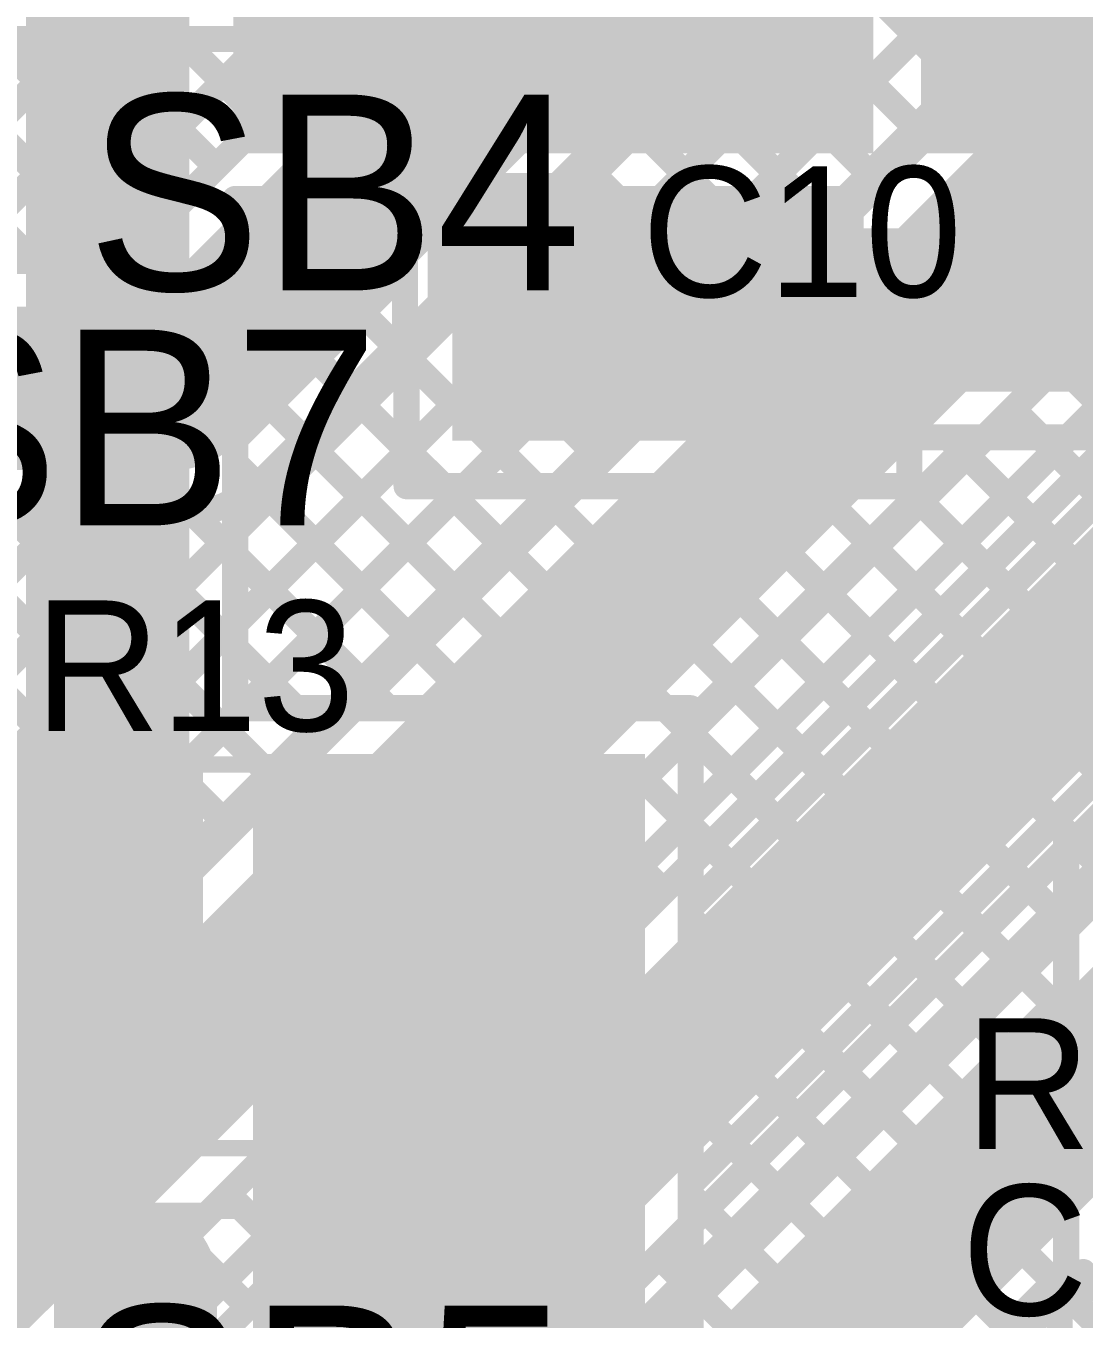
# Model space of a CAD drawing. Header units: millimetres. Extents: x 0.84 to 4.46, y 0.99 to 2.92.
# Drawn here: x 2.3154 to 2.6395, y 1.9968 to 2.393 of the extents above; entities that cross this region are included whole.
import ezdxf

# ---------------------------------------------------------------- set-up
doc = ezdxf.new("R2010")
doc.units = ezdxf.units.MM
doc.header["$MEASUREMENT"] = 0
for name, color, linetype in [('BottomLayer', 5, 'Continuous'), ('TopLayer', 1, 'Continuous'), ('TopOverlay', 2, 'Continuous'), ('TopPaste', 8, 'Continuous'), ('TopSolder', 216, 'Continuous')]:
    doc.layers.add(name, color=color, linetype=linetype)

# ---------------------------------------------------------------- blocks, each defined once
blk = doc.blocks.new('RES_1210_5')
at = {"layer": 'TopLayer'}
for points in [[(-0.08661, -0.05315), (-0.03937, -0.05315), (-0.08661, 0.05315), (-0.03937, 0.05315)], [(0.03937, -0.05315), (0.08661, -0.05315), (0.03937, 0.05315), (0.08661, 0.05315)]]:
    blk.add_solid(points, dxfattribs=at)
at = {"layer": 'TopOverlay', "const_width": 0.005}
for points in [[(-0.09198, -0.05875), (-0.09198, 0.05875)], [(-0.09198, 0.05875), (0.09201, 0.05875)], [(0.09201, -0.05875), (0.09201, 0.05875)], [(-0.09198, -0.05875), (0.09201, -0.05875)]]:
    blk.add_lwpolyline(points, dxfattribs=at)
at = {"layer": 'TopOverlay', "const_width": 0.0025}
for points in [[(-0.09323, 0.05875, 1), (-0.09073, 0.05875, 1)], [(-0.09323, 0.05875, 1), (-0.09073, 0.05875, 1)], [(0.09076, 0.05875, 1), (0.09326, 0.05875, 1)], [(0.09076, 0.05875, 1), (0.09326, 0.05875, 1)], [(-0.09323, -0.05875, 1), (-0.09073, -0.05875, 1)], [(-0.09323, -0.05875, 1), (-0.09073, -0.05875, 1)], [(0.09076, -0.05875, 1), (0.09326, -0.05875, 1)], [(0.09076, -0.05875, 1), (0.09326, -0.05875, 1)]]:
    blk.add_lwpolyline(points, format="xyb", close=True, dxfattribs=at)
at = {"layer": 'TopPaste'}
for points in [[(-0.08661, -0.05315), (-0.03937, -0.05315), (-0.08661, 0.05315), (-0.03937, 0.05315)], [(0.03937, -0.05315), (0.08661, -0.05315), (0.03937, 0.05315), (0.08661, 0.05315)]]:
    blk.add_solid(points, dxfattribs=at)
at = {"layer": 'TopSolder'}
for points in [[(-0.09061, -0.05715), (-0.03537, -0.05715), (-0.09061, 0.05715), (-0.03537, 0.05715)], [(0.03537, -0.05715), (0.09061, -0.05715), (0.03537, 0.05715), (0.09061, 0.05715)]]:
    blk.add_solid(points, dxfattribs=at)
blk = doc.blocks.new('S______B______15')
at = {"layer": 'TopLayer'}
for points in [[(-0.015, -0.0175), (-0.015, 0.0175), (-0.045, -0.0175), (-0.045, 0.0175)], [(0.045, -0.0175), (0.045, 0.0175), (0.015, -0.0175), (0.015, 0.0175)]]:
    blk.add_solid(points, dxfattribs=at)
at = {"layer": 'TopOverlay', "const_width": 0.005}
for points in [[(-0.05, 0.022), (-0.05, -0.022)], [(0.05, 0.022), (-0.05, 0.022)], [(0.05, 0.022), (0.05, -0.022)], [(0.05, -0.022), (-0.05, -0.022)]]:
    blk.add_lwpolyline(points, dxfattribs=at)
at = {"layer": 'TopOverlay', "const_width": 0.0025}
for points in [[(-0.05125, 0.022, 1), (-0.04875, 0.022, 1)], [(-0.05125, 0.022, 1), (-0.04875, 0.022, 1)], [(0.04875, 0.022, 1), (0.05125, 0.022, 1)], [(0.04875, 0.022, 1), (0.05125, 0.022, 1)], [(-0.05125, -0.022, 1), (-0.04875, -0.022, 1)], [(-0.05125, -0.022, 1), (-0.04875, -0.022, 1)], [(0.04875, -0.022, 1), (0.05125, -0.022, 1)], [(0.04875, -0.022, 1), (0.05125, -0.022, 1)]]:
    blk.add_lwpolyline(points, format="xyb", close=True, dxfattribs=at)
at = {"layer": 'TopPaste'}
for points in [[(-0.015, -0.0175), (-0.015, 0.0175), (-0.045, -0.0175), (-0.045, 0.0175)], [(0.045, -0.0175), (0.045, 0.0175), (0.015, -0.0175), (0.015, 0.0175)]]:
    blk.add_solid(points, dxfattribs=at)
at = {"layer": 'TopSolder'}
for points in [[(-0.011, -0.0215), (-0.011, 0.0215), (-0.049, -0.0215), (-0.049, 0.0215)], [(0.049, -0.0215), (0.049, 0.0215), (0.011, -0.0215), (0.011, 0.0215)]]:
    blk.add_solid(points, dxfattribs=at)
blk = doc.blocks.new('S______B______16')
at = {"layer": 'TopLayer'}
for points in [[(-0.015, -0.0175), (-0.015, 0.0175), (-0.045, -0.0175), (-0.045, 0.0175)], [(0.045, -0.0175), (0.045, 0.0175), (0.015, -0.0175), (0.015, 0.0175)]]:
    blk.add_solid(points, dxfattribs=at)
at = {"layer": 'TopOverlay', "const_width": 0.005}
for points in [[(0.05, 0.022), (-0.05, 0.022)], [(-0.05, -0.022), (-0.05, 0.022)], [(0.05, -0.022), (0.05, 0.022)], [(0.05, -0.022), (-0.05, -0.022)]]:
    blk.add_lwpolyline(points, dxfattribs=at)
at = {"layer": 'TopOverlay', "const_width": 0.0025}
for points in [[(-0.05125, 0.022, 1), (-0.04875, 0.022, 1)], [(-0.05125, 0.022, 1), (-0.04875, 0.022, 1)], [(0.04875, 0.022, 1), (0.05125, 0.022, 1)], [(0.04875, 0.022, 1), (0.05125, 0.022, 1)], [(-0.05125, -0.022, 1), (-0.04875, -0.022, 1)], [(-0.05125, -0.022, 1), (-0.04875, -0.022, 1)], [(0.04875, -0.022, 1), (0.05125, -0.022, 1)], [(0.04875, -0.022, 1), (0.05125, -0.022, 1)]]:
    blk.add_lwpolyline(points, format="xyb", close=True, dxfattribs=at)
at = {"layer": 'TopPaste'}
for points in [[(-0.015, -0.0175), (-0.015, 0.0175), (-0.045, -0.0175), (-0.045, 0.0175)], [(0.045, -0.0175), (0.045, 0.0175), (0.015, -0.0175), (0.015, 0.0175)]]:
    blk.add_solid(points, dxfattribs=at)
at = {"layer": 'TopSolder'}
for points in [[(-0.011, -0.0215), (-0.011, 0.0215), (-0.049, -0.0215), (-0.049, 0.0215)], [(0.049, -0.0215), (0.049, 0.0215), (0.011, -0.0215), (0.011, 0.0215)]]:
    blk.add_solid(points, dxfattribs=at)
blk = doc.blocks.new('C__1206_23')
at = {"layer": 'TopLayer'}
for points in [[(-0.08, -0.035), (-0.02, -0.035), (-0.08, 0.035), (-0.02, 0.035)], [(0.02, -0.035), (0.08, -0.035), (0.02, 0.035), (0.08, 0.035)]]:
    blk.add_solid(points, dxfattribs=at)
at = {"layer": 'TopOverlay', "const_width": 0.005}
for points in [[(-0.024, 0.039), (-0.084, 0.039)], [(-0.084, 0.039), (-0.084, -0.039)], [(0.084, 0.039), (0.024, 0.039)], [(0.084, 0.039), (0.084, -0.039)], [(-0.024, -0.039), (-0.084, -0.039)], [(0.084, -0.039), (0.024, -0.039)]]:
    blk.add_lwpolyline(points, dxfattribs=at)
at = {"layer": 'TopOverlay', "const_width": 0.0025}
for points in [[(-0.08525, 0.039, 1), (-0.08275, 0.039, 1)], [(-0.08525, 0.039, 1), (-0.08275, 0.039, 1)], [(-0.02525, 0.039, 1), (-0.02275, 0.039, 1)], [(0.02275, 0.039, 1), (0.02525, 0.039, 1)], [(0.08275, 0.039, 1), (0.08525, 0.039, 1)], [(0.08275, 0.039, 1), (0.08525, 0.039, 1)], [(-0.08525, -0.039, 1), (-0.08275, -0.039, 1)], [(-0.08525, -0.039, 1), (-0.08275, -0.039, 1)], [(-0.02525, -0.039, 1), (-0.02275, -0.039, 1)], [(0.02275, -0.039, 1), (0.02525, -0.039, 1)], [(0.08275, -0.039, 1), (0.08525, -0.039, 1)], [(0.08275, -0.039, 1), (0.08525, -0.039, 1)]]:
    blk.add_lwpolyline(points, format="xyb", close=True, dxfattribs=at)
at = {"layer": 'TopPaste'}
for points in [[(-0.08, -0.035), (-0.02, -0.035), (-0.08, 0.035), (-0.02, 0.035)], [(0.02, -0.035), (0.08, -0.035), (0.02, 0.035), (0.08, 0.035)]]:
    blk.add_solid(points, dxfattribs=at)
at = {"layer": 'TopSolder'}
for points in [[(-0.084, -0.039), (-0.016, -0.039), (-0.084, 0.039), (-0.016, 0.039)], [(0.016, -0.039), (0.084, -0.039), (0.016, 0.039), (0.084, 0.039)]]:
    blk.add_solid(points, dxfattribs=at)

msp = doc.modelspace()

# ---------------------------------------------------------------- linework, layer by layer
at = {"layer": 'BottomLayer'}
for points, const_width in [([(2.15142, 2.01), (2.89542, 2.754)], 0.008), ([(2.17971, 2.01), (2.92371, 2.754)], 0.008), ([(2.20799, 2.01), (2.95199, 2.754)], 0.008), ([(1.7387, 1.371), (3.10506, 2.73736)], 0.008), ([(1.983, 1.47388), (3.23054, 2.72142)], 0.008), ([(2.36104, 2.282), (2.728, 2.64896)], 0.05), ([(2.38862, 2.25442), (2.74499, 2.61079)], 0.008), ([(2.23627, 2.01), (2.807, 2.58073)], 0.008), ([(2.258, 1.971), (2.848, 2.561)], 0.05), ([(1.944, 1.506), (2.996, 2.558)], 0.05), ([(2.22842, 1.71075), (3.08985, 2.57218)], 0.008), ([(2.24185, 2.01), (2.80386, 2.57201)], 0.008), ([(1.91642, 1.53358), (2.95186, 2.56901)], 0.008), ([(2.256, 1.68318), (3.11743, 2.54461)], 0.05), ([(2.28558, 1.94342), (2.85901, 2.51686)], 0.008), ([(1.983, 1.48985), (3.00701, 2.51386)], 0.008), ([(2.57026, 2.43606), (2.61908, 2.38724)], 0.008), ([(2.55611, 2.42192), (2.60494, 2.37309)], 0.008), ([(2.54197, 2.40778), (2.5908, 2.35895)], 0.008), ([(2.52783, 2.39364), (2.57666, 2.34481)], 0.008), ([(1.96515, 2.389), (2.38957, 2.389)], 0.008), ([(2.02335, 2.389), (2.3221, 2.09025)], 0.008), ([(2.24962, 2.389), (2.31762, 2.321)], 0.008), ([(2.26443, 2.321), (2.33243, 2.389)], 0.008), ([(2.27791, 2.389), (2.3454, 2.32151)], 0.008), ([(2.29272, 2.321), (2.36072, 2.389)], 0.008), ([(2.30619, 2.389), (2.35954, 2.33565)], 0.008), ([(2.321, 2.321), (2.389, 2.389)], 0.008), ([(2.321, 2.321), (2.389, 2.389)], 0.008), ([(2.33448, 2.389), (2.37368, 2.3498)], 0.008), ([(2.36276, 2.389), (2.38782, 2.36394)], 0.008), ([(2.39282, 2.38722), (2.40197, 2.37808)], 0.008), ([(2.34489, 2.321), (2.40681, 2.38293)], 0.008), ([(2.51369, 2.37949), (2.56251, 2.33067)], 0.008), ([(2.49955, 2.36535), (2.54837, 2.31653)], 0.008), ([(2.4854, 2.35121), (2.53423, 2.30238)], 0.008), ([(2.47126, 2.33707), (2.52009, 2.28824)], 0.008), ([(2.45712, 2.32293), (2.50595, 2.2741)], 0.008), ([(2.22043, 2.321), (2.34489, 2.321)], 0.008), ([(2.44298, 2.30878), (2.4918, 2.25996)], 0.008), ([(2.197, 2.282), (2.36104, 2.282)], 0.05), ([(2.42884, 2.29464), (2.47766, 2.24582)], 0.008), ([(2.63181, 2.28966), (2.65216, 2.26931)], 0.008), ([(2.41469, 2.2805), (2.46352, 2.23167)], 0.008), ([(2.61767, 2.27551), (2.63801, 2.25517)], 0.008), ([(2.40055, 2.26636), (2.44938, 2.21753)], 0.008), ([(2.60353, 2.26137), (2.62387, 2.24103)], 0.008), ([(2.38632, 2.2523), (2.43523, 2.20339)], 0.008), ([(2.58938, 2.24723), (2.60973, 2.22688)], 0.008), ([(2.09485, 2.01), (2.32785, 2.243)], 0.008), ([(2.12314, 2.01), (2.35614, 2.243)], 0.008), ([(2.22043, 2.243), (2.36104, 2.243)], 0.008), ([(2.22592, 2.243), (2.35038, 2.11854)], 0.008), ([(2.2542, 2.243), (2.36452, 2.13268)], 0.008), ([(2.28249, 2.243), (2.37867, 2.14682)], 0.008), ([(2.31077, 2.243), (2.39281, 2.16096)], 0.008), ([(2.33905, 2.243), (2.40695, 2.1751)], 0.008), ([(2.3669, 2.24344), (2.42109, 2.18925)], 0.008), ([(2.20364, 2.23699), (2.33624, 2.10439)], 0.008), ([(2.57524, 2.23309), (2.59559, 2.21274)], 0.008), ([(2.5611, 2.21895), (2.58145, 2.1986)], 0.008), ([(2.54696, 2.2048), (2.5673, 2.18446)], 0.008), ([(2.53282, 2.19066), (2.55316, 2.17032)], 0.008), ([(2.51867, 2.17652), (2.53902, 2.15617)], 0.008), ([(2.50453, 2.16238), (2.52488, 2.14203)], 0.008), ([(2.49039, 2.14823), (2.51073, 2.12789)], 0.008), ([(2.6366, 2.14345), (2.64886, 2.13119)], 0.008), ([(2.47625, 2.13409), (2.49659, 2.11375)], 0.008), ([(2.62246, 2.1293), (2.63472, 2.11705)], 0.008), ([(2.4621, 2.11995), (2.48245, 2.0996)], 0.008), ([(2.60832, 2.11516), (2.62057, 2.1029)], 0.008), ([(2.44796, 2.10581), (2.46831, 2.08546)], 0.008), ([(2.59417, 2.10102), (2.60643, 2.08876)], 0.008), ([(2.43382, 2.09167), (2.45417, 2.07132)], 0.008), ([(2.58003, 2.08688), (2.59229, 2.07462)], 0.008), ([(2.41968, 2.07752), (2.44002, 2.05718)], 0.008), ([(2.56589, 2.07273), (2.57815, 2.06048)], 0.008), ([(2.40554, 2.06338), (2.42588, 2.04304)], 0.008), ([(2.55175, 2.05859), (2.564, 2.04633)], 0.008), ([(2.39139, 2.04924), (2.41174, 2.02889)], 0.008), ([(2.5376, 2.04445), (2.54986, 2.03219)], 0.008), ([(2.37725, 2.0351), (2.3976, 2.01475)], 0.008), ([(2.52346, 2.03031), (2.53572, 2.01805)], 0.008), ([(2.36311, 2.02096), (2.38346, 2.00061)], 0.008), ([(2.50932, 2.01617), (2.52158, 2.00391)], 0.008), ([(2.295, 1.66702), (2.63924, 2.01126)], 0.008), ([(2.34897, 2.00681), (2.36931, 1.98647)], 0.008), ([(2.6333, 2.00532), (2.71762, 1.921)], 0.008), ([(2.49518, 2.00202), (2.50744, 1.98977)], 0.008), ([(2.57154, 1.921), (2.64953, 1.99899)], 0.008)]:
    msp.add_lwpolyline(points, dxfattribs=dict(at, const_width=const_width))
for points, const_width in [([(2.52583, 2.39364, 1), (2.52983, 2.39364, 1)], 0.004), ([(2.33043, 2.389, 1), (2.33443, 2.389, 1)], 0.004), ([(2.33248, 2.389, 1), (2.33648, 2.389, 1)], 0.004), ([(2.35872, 2.389, 1), (2.36272, 2.389, 1)], 0.004), ([(2.36076, 2.389, 1), (2.36476, 2.389, 1)], 0.004), ([(2.387, 2.389, 1), (2.391, 2.389, 1)], 0.004), ([(2.387, 2.389, 1), (2.391, 2.389, 1)], 0.004), ([(2.38757, 2.389, 1), (2.39157, 2.389, 1)], 0.004), ([(2.38757, 2.389, 1), (2.39157, 2.389, 1)], 0.004), ([(2.39082, 2.38722, 1), (2.39482, 2.38722, 1)], 0.004), ([(2.61708, 2.38724, 1), (2.62108, 2.38724, 1)], 0.004), ([(2.40481, 2.38293, 1), (2.40881, 2.38293, 1)], 0.004), ([(2.40481, 2.38293, 1), (2.40881, 2.38293, 1)], 0.004), ([(2.39996, 2.37808, 1), (2.40396, 2.37808, 1)], 0.004), ([(2.51169, 2.37949, 1), (2.51569, 2.37949, 1)], 0.004), ([(2.60294, 2.37309, 1), (2.60694, 2.37309, 1)], 0.004), ([(2.49755, 2.36535, 1), (2.50155, 2.36535, 1)], 0.004), ([(2.38582, 2.36394, 1), (2.38982, 2.36394, 1)], 0.004), ([(2.5888, 2.35895, 1), (2.5928, 2.35895, 1)], 0.004), ([(2.37168, 2.3498, 1), (2.37568, 2.3498, 1)], 0.004), ([(2.4834, 2.35121, 1), (2.4874, 2.35121, 1)], 0.004), ([(2.57466, 2.34481, 1), (2.57866, 2.34481, 1)], 0.004), ([(2.35754, 2.33565, 1), (2.36154, 2.33565, 1)], 0.004), ([(2.46926, 2.33707, 1), (2.47326, 2.33707, 1)], 0.004), ([(2.56051, 2.33067, 1), (2.56451, 2.33067, 1)], 0.004), ([(2.45512, 2.32293, 1), (2.45912, 2.32293, 1)], 0.004), ([(2.31562, 2.321, 1), (2.31962, 2.321, 1)], 0.004), ([(2.319, 2.321, 1), (2.323, 2.321, 1)], 0.004), ([(2.319, 2.321, 1), (2.323, 2.321, 1)], 0.004), ([(2.34289, 2.321, 1), (2.34689, 2.321, 1)], 0.004), ([(2.34289, 2.321, 1), (2.34689, 2.321, 1)], 0.004), ([(2.3434, 2.32151, 1), (2.3474, 2.32151, 1)], 0.004), ([(2.54637, 2.31653, 1), (2.55037, 2.31653, 1)], 0.004), ([(2.44098, 2.30878, 1), (2.44498, 2.30878, 1)], 0.004), ([(2.34854, 2.282, 1), (2.37354, 2.282, 1)], 0.025), ([(2.34854, 2.282, 1), (2.37354, 2.282, 1)], 0.025), ([(2.53223, 2.30238, 1), (2.53623, 2.30238, 1)], 0.004), ([(2.42684, 2.29464, 1), (2.43084, 2.29464, 1)], 0.004), ([(2.51809, 2.28824, 1), (2.52209, 2.28824, 1)], 0.004), ([(2.62981, 2.28966, 1), (2.63381, 2.28966, 1)], 0.004), ([(2.41269, 2.2805, 1), (2.41669, 2.2805, 1)], 0.004), ([(2.61567, 2.27551, 1), (2.61967, 2.27551, 1)], 0.004), ([(2.50395, 2.2741, 1), (2.50795, 2.2741, 1)], 0.004), ([(2.39855, 2.26636, 1), (2.40255, 2.26636, 1)], 0.004), ([(2.4898, 2.25996, 1), (2.4938, 2.25996, 1)], 0.004), ([(2.60153, 2.26137, 1), (2.60553, 2.26137, 1)], 0.004), ([(2.38662, 2.25442, 1), (2.39062, 2.25442, 1)], 0.004), ([(2.38662, 2.25442, 1), (2.39062, 2.25442, 1)], 0.004), ([(2.38662, 2.25442, 1), (2.39062, 2.25442, 1)], 0.004), ([(2.63601, 2.25517, 1), (2.64001, 2.25517, 1)], 0.004), ([(2.38432, 2.2523, 1), (2.38832, 2.2523, 1)], 0.004), ([(2.58738, 2.24723, 1), (2.59138, 2.24723, 1)], 0.004), ([(2.32585, 2.243, 1), (2.32985, 2.243, 1)], 0.004), ([(2.33705, 2.243, 1), (2.34105, 2.243, 1)], 0.004), ([(2.35414, 2.243, 1), (2.35814, 2.243, 1)], 0.004), ([(2.35904, 2.243, 1), (2.36304, 2.243, 1)], 0.004), ([(2.35904, 2.243, 1), (2.36304, 2.243, 1)], 0.004), ([(2.35904, 2.243, 1), (2.36304, 2.243, 1)], 0.004), ([(2.3649, 2.24344, 1), (2.3689, 2.24344, 1)], 0.004), ([(2.47566, 2.24582, 1), (2.47966, 2.24582, 1)], 0.004), ([(2.62187, 2.24103, 1), (2.62587, 2.24103, 1)], 0.004), ([(2.46152, 2.23167, 1), (2.46552, 2.23167, 1)], 0.004), ([(2.57324, 2.23309, 1), (2.57724, 2.23309, 1)], 0.004), ([(2.60773, 2.22688, 1), (2.61173, 2.22688, 1)], 0.004), ([(2.5591, 2.21895, 1), (2.5631, 2.21895, 1)], 0.004), ([(2.44738, 2.21753, 1), (2.45138, 2.21753, 1)], 0.004), ([(2.59359, 2.21274, 1), (2.59759, 2.21274, 1)], 0.004), ([(2.43323, 2.20339, 1), (2.43723, 2.20339, 1)], 0.004), ([(2.54496, 2.2048, 1), (2.54896, 2.2048, 1)], 0.004), ([(2.57945, 2.1986, 1), (2.58345, 2.1986, 1)], 0.004), ([(2.41909, 2.18925, 1), (2.42309, 2.18925, 1)], 0.004), ([(2.53082, 2.19066, 1), (2.53482, 2.19066, 1)], 0.004), ([(2.5653, 2.18446, 1), (2.5693, 2.18446, 1)], 0.004), ([(2.40495, 2.1751, 1), (2.40895, 2.1751, 1)], 0.004), ([(2.51667, 2.17652, 1), (2.52067, 2.17652, 1)], 0.004), ([(2.55116, 2.17032, 1), (2.55516, 2.17032, 1)], 0.004), ([(2.39081, 2.16096, 1), (2.39481, 2.16096, 1)], 0.004), ([(2.50253, 2.16238, 1), (2.50653, 2.16238, 1)], 0.004), ([(2.53702, 2.15617, 1), (2.54102, 2.15617, 1)], 0.004), ([(2.48839, 2.14823, 1), (2.49239, 2.14823, 1)], 0.004), ([(2.37667, 2.14682, 1), (2.38067, 2.14682, 1)], 0.004), ([(2.6346, 2.14345, 1), (2.6386, 2.14345, 1)], 0.004), ([(2.52288, 2.14203, 1), (2.52688, 2.14203, 1)], 0.004), ([(2.36252, 2.13268, 1), (2.36652, 2.13268, 1)], 0.004), ([(2.47425, 2.13409, 1), (2.47825, 2.13409, 1)], 0.004), ([(2.50873, 2.12789, 1), (2.51273, 2.12789, 1)], 0.004), ([(2.62046, 2.1293, 1), (2.62446, 2.1293, 1)], 0.004), ([(2.4601, 2.11995, 1), (2.4641, 2.11995, 1)], 0.004), ([(2.34838, 2.11854, 1), (2.35238, 2.11854, 1)], 0.004), ([(2.63272, 2.11705, 1), (2.63672, 2.11705, 1)], 0.004), ([(2.49459, 2.11375, 1), (2.49859, 2.11375, 1)], 0.004), ([(2.60632, 2.11516, 1), (2.61032, 2.11516, 1)], 0.004), ([(2.33424, 2.10439, 1), (2.33824, 2.10439, 1)], 0.004), ([(2.44596, 2.10581, 1), (2.44996, 2.10581, 1)], 0.004), ([(2.59217, 2.10102, 1), (2.59617, 2.10102, 1)], 0.004), ([(2.61857, 2.1029, 1), (2.62257, 2.1029, 1)], 0.004), ([(2.48045, 2.0996, 1), (2.48445, 2.0996, 1)], 0.004), ([(2.3201, 2.09025, 1), (2.3241, 2.09025, 1)], 0.004), ([(2.43182, 2.09167, 1), (2.43582, 2.09167, 1)], 0.004), ([(2.60443, 2.08876, 1), (2.60843, 2.08876, 1)], 0.004), ([(2.46631, 2.08546, 1), (2.47031, 2.08546, 1)], 0.004), ([(2.57803, 2.08688, 1), (2.58203, 2.08688, 1)], 0.004), ([(2.41768, 2.07752, 1), (2.42168, 2.07752, 1)], 0.004), ([(2.56389, 2.07273, 1), (2.56789, 2.07273, 1)], 0.004), ([(2.59029, 2.07462, 1), (2.59429, 2.07462, 1)], 0.004), ([(2.45217, 2.07132, 1), (2.45617, 2.07132, 1)], 0.004), ([(2.40354, 2.06338, 1), (2.40754, 2.06338, 1)], 0.004), ([(2.57615, 2.06048, 1), (2.58015, 2.06048, 1)], 0.004), ([(2.43802, 2.05718, 1), (2.44202, 2.05718, 1)], 0.004), ([(2.54975, 2.05859, 1), (2.55375, 2.05859, 1)], 0.004), ([(2.38939, 2.04924, 1), (2.39339, 2.04924, 1)], 0.004), ([(2.5356, 2.04445, 1), (2.5396, 2.04445, 1)], 0.004), ([(2.562, 2.04633, 1), (2.566, 2.04633, 1)], 0.004), ([(2.42388, 2.04304, 1), (2.42788, 2.04304, 1)], 0.004), ([(2.37525, 2.0351, 1), (2.37925, 2.0351, 1)], 0.004), ([(2.40974, 2.02889, 1), (2.41374, 2.02889, 1)], 0.004), ([(2.52146, 2.03031, 1), (2.52546, 2.03031, 1)], 0.004), ([(2.54786, 2.03219, 1), (2.55186, 2.03219, 1)], 0.004), ([(2.36111, 2.02096, 1), (2.36511, 2.02096, 1)], 0.004), ([(2.53372, 2.01805, 1), (2.53772, 2.01805, 1)], 0.004), ([(2.3956, 2.01475, 1), (2.3996, 2.01475, 1)], 0.004), ([(2.50732, 2.01617, 1), (2.51132, 2.01617, 1)], 0.004), ([(2.63724, 2.01126, 1), (2.64124, 2.01126, 1)], 0.004), ([(2.63724, 2.01126, 1), (2.64124, 2.01126, 1)], 0.004), ([(2.34697, 2.00681, 1), (2.35097, 2.00681, 1)], 0.004), ([(2.6313, 2.00532, 1), (2.6353, 2.00532, 1)], 0.004), ([(2.49318, 2.00202, 1), (2.49718, 2.00202, 1)], 0.004), ([(2.51958, 2.00391, 1), (2.52358, 2.00391, 1)], 0.004), ([(2.38146, 2.00061, 1), (2.38546, 2.00061, 1)], 0.004)]:
    msp.add_lwpolyline(points, format="xyb", close=True, dxfattribs=dict(at, const_width=const_width))
at = {"layer": 'BottomLayer', "const_width": 0.008}
for points in [[(2.40681, 2.38293, -0.101476), (2.38957, 2.389)], [(2.38862, 2.25442, -0.198912), (2.36104, 2.243)], [(2.38862, 2.25442, -0.198912), (2.36104, 2.243)], [(2.64426, 2.00426, -0.081813), (2.63924, 2.01126)]]:
    msp.add_lwpolyline(points, format="xyb", dxfattribs=at)
at = {"layer": 'TopLayer'}
for points, const_width in [([(2.3405, 2.1095), (2.3405, 2.5875)], 0.05), ([(2.3795, 2.34), (2.4315, 2.34)], 0.008), ([(2.3795, 2.32294), (2.39657, 2.34)], 0.008), ([(2.3795, 2.29465), (2.42485, 2.34)], 0.008), ([(2.3795, 2.184), (2.3795, 2.34)], 0.008), ([(2.38348, 2.34), (2.432, 2.29148)], 0.008), ([(2.41176, 2.34), (2.4315, 2.32026)], 0.008), ([(2.4315, 2.3), (2.4315, 2.34)], 0.008), ([(2.463, 2.329), (2.486, 2.306)], 0.025), ([(2.486, 2.306), (2.791, 2.306)], 0.05), ([(2.3795, 2.26637), (2.4315, 2.31836)], 0.008), ([(2.3795, 2.31569), (2.432, 2.26319)], 0.008), ([(2.432, 2.252), (2.432, 2.3)], 0.008), ([(2.3795, 2.23808), (2.432, 2.29058)], 0.008), ([(2.3795, 2.2874), (2.48291, 2.184)], 0.008), ([(2.519, 2.17959), (2.60641, 2.267)], 0.008), ([(2.519, 2.1513), (2.6347, 2.267)], 0.008), ([(2.519, 2.03817), (2.74783, 2.267)], 0.008), ([(2.519, 2.09474), (2.69126, 2.267)], 0.008), ([(2.519, 2.06645), (2.71955, 2.267)], 0.008), ([(2.519, 2.12302), (2.66298, 2.267)], 0.008), ([(2.586, 2.267), (2.791, 2.267)], 0.008), ([(2.586, 2.252), (2.586, 2.267)], 0.008), ([(2.5979, 2.267), (2.7209, 2.144)], 0.008), ([(2.62618, 2.267), (2.74918, 2.144)], 0.008), ([(2.3795, 2.2098), (2.432, 2.26229)], 0.008), ([(2.3795, 2.25912), (2.45462, 2.184)], 0.008), ([(2.38199, 2.184), (2.44999, 2.252)], 0.008), ([(2.41027, 2.184), (2.47827, 2.252)], 0.008), ([(2.432, 2.252), (2.586, 2.252)], 0.008), ([(2.43856, 2.184), (2.50656, 2.252)], 0.008), ([(2.44319, 2.252), (2.51119, 2.184)], 0.008), ([(2.46684, 2.184), (2.53484, 2.252)], 0.008), ([(2.47148, 2.252), (2.634, 2.08948)], 0.008), ([(2.49513, 2.184), (2.56313, 2.252)], 0.008), ([(2.49976, 2.252), (2.634, 2.11776)], 0.008), ([(2.52804, 2.252), (2.63604, 2.144)], 0.008), ([(2.55633, 2.252), (2.66433, 2.144)], 0.008), ([(2.58461, 2.252), (2.69261, 2.144)], 0.008), ([(2.3795, 2.23083), (2.42634, 2.184)], 0.008), ([(2.3795, 2.20255), (2.39805, 2.184)], 0.008), ([(2.3795, 2.184), (2.519, 2.184)], 0.008), ([(2.51119, 2.184), (2.519, 2.17619)], 0.008), ([(2.519, 1.967), (2.519, 2.184)], 0.008), ([(2.519, 2.17619), (2.634, 2.06119)], 0.008), ([(2.519, 2.14791), (2.634, 2.03291)], 0.008), ([(2.634, 2.144), (2.647, 2.144)], 0.008), ([(2.634, 2.001), (2.634, 2.144)], 0.008), ([(2.519, 2.00988), (2.634, 2.12488)], 0.008), ([(2.519, 2.11962), (2.634, 2.00462)], 0.008), ([(2.3405, 2.1095), (2.34201, 2.108)], 0.025), ([(2.519, 1.9816), (2.634, 2.0966)], 0.008), ([(2.519, 2.09134), (2.632, 1.97834)], 0.008), ([(2.28208, 1.7164), (2.634, 2.06831)], 0.008), ([(2.519, 2.06305), (2.60505, 1.977)], 0.008), ([(2.30439, 2.04085), (2.32798, 2.04085)], 0.008), ([(2.31493, 2.04085), (2.32, 2.03578)], 0.008), ([(2.13284, 1.85), (2.32, 2.03716)], 0.008), ([(2.29559, 1.70162), (2.634, 2.04003)], 0.008), ([(2.32, 2.0395), (2.32601, 2.0395)], 0.008), ([(2.32, 2.03716), (2.32234, 2.0395)], 0.008), ([(2.32, 2.03408), (2.32, 2.0395)], 0.008), ([(2.519, 2.03477), (2.585, 1.96877)], 0.008), ([(2.349, 1.875), (2.349, 2.008)], 0.05), ([(2.59925, 1.977), (2.634, 2.01175)], 0.008), ([(2.519, 2.00649), (2.585, 1.94049)], 0.008), ([(2.632, 1.977), (2.632, 2.001)], 0.008)]:
    msp.add_lwpolyline(points, dxfattribs=dict(at, const_width=const_width))
for points, const_width in [([(2.3775, 2.34, 1), (2.3815, 2.34, 1)], 0.004), ([(2.3775, 2.34, 1), (2.3815, 2.34, 1)], 0.004), ([(2.38148, 2.34, 1), (2.38548, 2.34, 1)], 0.004), ([(2.39457, 2.34, 1), (2.39857, 2.34, 1)], 0.004), ([(2.40976, 2.34, 1), (2.41376, 2.34, 1)], 0.004), ([(2.42285, 2.34, 1), (2.42685, 2.34, 1)], 0.004), ([(2.4295, 2.34, 1), (2.4335, 2.34, 1)], 0.004), ([(2.4295, 2.34, 1), (2.4335, 2.34, 1)], 0.004), ([(2.45675, 2.329, 1), (2.46925, 2.329, 1)], 0.0125), ([(2.4735, 2.306, 1), (2.4985, 2.306, 1)], 0.025), ([(2.3775, 2.32294, 1), (2.3815, 2.32294, 1)], 0.004), ([(2.4295, 2.32026, 1), (2.4335, 2.32026, 1)], 0.004), ([(2.4295, 2.31836, 1), (2.4335, 2.31836, 1)], 0.004), ([(2.3775, 2.31569, 1), (2.3815, 2.31569, 1)], 0.004), ([(2.47975, 2.306, 1), (2.49225, 2.306, 1)], 0.0125), ([(2.4295, 2.3, 1), (2.4335, 2.3, 1)], 0.004), ([(2.43, 2.3, 1), (2.434, 2.3, 1)], 0.004), ([(2.3775, 2.29465, 1), (2.3815, 2.29465, 1)], 0.004), ([(2.43, 2.29148, 1), (2.434, 2.29148, 1)], 0.004), ([(2.43, 2.29058, 1), (2.434, 2.29058, 1)], 0.004), ([(2.3775, 2.2874, 1), (2.3815, 2.2874, 1)], 0.004), ([(2.3775, 2.26637, 1), (2.3815, 2.26637, 1)], 0.004), ([(2.584, 2.267, 1), (2.588, 2.267, 1)], 0.004), ([(2.584, 2.267, 1), (2.588, 2.267, 1)], 0.004), ([(2.5959, 2.267, 1), (2.5999, 2.267, 1)], 0.004), ([(2.60441, 2.267, 1), (2.60841, 2.267, 1)], 0.004), ([(2.62418, 2.267, 1), (2.62818, 2.267, 1)], 0.004), ([(2.6327, 2.267, 1), (2.6367, 2.267, 1)], 0.004), ([(2.43, 2.26319, 1), (2.434, 2.26319, 1)], 0.004), ([(2.43, 2.26229, 1), (2.434, 2.26229, 1)], 0.004), ([(2.3775, 2.25912, 1), (2.3815, 2.25912, 1)], 0.004), ([(2.43, 2.252, 1), (2.434, 2.252, 1)], 0.004), ([(2.43, 2.252, 1), (2.434, 2.252, 1)], 0.004), ([(2.44119, 2.252, 1), (2.44519, 2.252, 1)], 0.004), ([(2.44799, 2.252, 1), (2.45199, 2.252, 1)], 0.004), ([(2.46948, 2.252, 1), (2.47348, 2.252, 1)], 0.004), ([(2.47627, 2.252, 1), (2.48027, 2.252, 1)], 0.004), ([(2.49776, 2.252, 1), (2.50176, 2.252, 1)], 0.004), ([(2.50456, 2.252, 1), (2.50856, 2.252, 1)], 0.004), ([(2.52604, 2.252, 1), (2.53004, 2.252, 1)], 0.004), ([(2.53284, 2.252, 1), (2.53684, 2.252, 1)], 0.004), ([(2.55433, 2.252, 1), (2.55833, 2.252, 1)], 0.004), ([(2.56113, 2.252, 1), (2.56513, 2.252, 1)], 0.004), ([(2.58261, 2.252, 1), (2.58661, 2.252, 1)], 0.004), ([(2.584, 2.252, 1), (2.588, 2.252, 1)], 0.004), ([(2.584, 2.252, 1), (2.588, 2.252, 1)], 0.004), ([(2.3775, 2.23808, 1), (2.3815, 2.23808, 1)], 0.004), ([(2.3775, 2.23083, 1), (2.3815, 2.23083, 1)], 0.004), ([(2.3775, 2.2098, 1), (2.3815, 2.2098, 1)], 0.004), ([(2.3775, 2.20255, 1), (2.3815, 2.20255, 1)], 0.004), ([(2.3775, 2.184, 1), (2.3815, 2.184, 1)], 0.004), ([(2.3775, 2.184, 1), (2.3815, 2.184, 1)], 0.004), ([(2.37999, 2.184, 1), (2.38399, 2.184, 1)], 0.004), ([(2.39605, 2.184, 1), (2.40005, 2.184, 1)], 0.004), ([(2.40827, 2.184, 1), (2.41227, 2.184, 1)], 0.004), ([(2.42434, 2.184, 1), (2.42834, 2.184, 1)], 0.004), ([(2.43656, 2.184, 1), (2.44056, 2.184, 1)], 0.004), ([(2.45262, 2.184, 1), (2.45662, 2.184, 1)], 0.004), ([(2.46484, 2.184, 1), (2.46884, 2.184, 1)], 0.004), ([(2.48091, 2.184, 1), (2.48491, 2.184, 1)], 0.004), ([(2.49313, 2.184, 1), (2.49713, 2.184, 1)], 0.004), ([(2.50919, 2.184, 1), (2.51319, 2.184, 1)], 0.004), ([(2.50919, 2.184, 1), (2.51319, 2.184, 1)], 0.004), ([(2.517, 2.184, 1), (2.521, 2.184, 1)], 0.004), ([(2.517, 2.184, 1), (2.521, 2.184, 1)], 0.004), ([(2.517, 2.17959, 1), (2.521, 2.17959, 1)], 0.004), ([(2.517, 2.17619, 1), (2.521, 2.17619, 1)], 0.004), ([(2.517, 2.17619, 1), (2.521, 2.17619, 1)], 0.004), ([(2.517, 2.1513, 1), (2.521, 2.1513, 1)], 0.004), ([(2.517, 2.14791, 1), (2.521, 2.14791, 1)], 0.004), ([(2.632, 2.144, 1), (2.636, 2.144, 1)], 0.004), ([(2.632, 2.144, 1), (2.636, 2.144, 1)], 0.004), ([(2.63404, 2.144, 1), (2.63804, 2.144, 1)], 0.004), ([(2.328, 2.1095, 1), (2.353, 2.1095, 1)], 0.025), ([(2.632, 2.12488, 1), (2.636, 2.12488, 1)], 0.004), ([(2.517, 2.12302, 1), (2.521, 2.12302, 1)], 0.004), ([(2.517, 2.11962, 1), (2.521, 2.11962, 1)], 0.004), ([(2.33425, 2.1095, 1), (2.34675, 2.1095, 1)], 0.0125), ([(2.33576, 2.108, 1), (2.34826, 2.108, 1)], 0.0125), ([(2.632, 2.11776, 1), (2.636, 2.11776, 1)], 0.004), ([(2.632, 2.0966, 1), (2.636, 2.0966, 1)], 0.004), ([(2.517, 2.09474, 1), (2.521, 2.09474, 1)], 0.004), ([(2.517, 2.09134, 1), (2.521, 2.09134, 1)], 0.004), ([(2.632, 2.08948, 1), (2.636, 2.08948, 1)], 0.004), ([(2.632, 2.06831, 1), (2.636, 2.06831, 1)], 0.004), ([(2.517, 2.06645, 1), (2.521, 2.06645, 1)], 0.004), ([(2.517, 2.06305, 1), (2.521, 2.06305, 1)], 0.004), ([(2.632, 2.06119, 1), (2.636, 2.06119, 1)], 0.004), ([(2.31293, 2.04085, 1), (2.31693, 2.04085, 1)], 0.004), ([(2.32598, 2.04085, 1), (2.32998, 2.04085, 1)], 0.004), ([(2.318, 2.0395, 1), (2.322, 2.0395, 1)], 0.004), ([(2.318, 2.0395, 1), (2.322, 2.0395, 1)], 0.004), ([(2.318, 2.03716, 1), (2.322, 2.03716, 1)], 0.004), ([(2.318, 2.03716, 1), (2.322, 2.03716, 1)], 0.004), ([(2.32034, 2.0395, 1), (2.32434, 2.0395, 1)], 0.004), ([(2.32401, 2.0395, 1), (2.32801, 2.0395, 1)], 0.004), ([(2.32401, 2.0395, 1), (2.32801, 2.0395, 1)], 0.004), ([(2.517, 2.03817, 1), (2.521, 2.03817, 1)], 0.004), ([(2.632, 2.04003, 1), (2.636, 2.04003, 1)], 0.004), ([(2.318, 2.03578, 1), (2.322, 2.03578, 1)], 0.004), ([(2.318, 2.03408, 1), (2.322, 2.03408, 1)], 0.004), ([(2.318, 2.03408, 1), (2.322, 2.03408, 1)], 0.004), ([(2.318, 2.03408, 1), (2.322, 2.03408, 1)], 0.004), ([(2.517, 2.03477, 1), (2.521, 2.03477, 1)], 0.004), ([(2.632, 2.03291, 1), (2.636, 2.03291, 1)], 0.004), ([(2.3365, 2.008, 1), (2.3615, 2.008, 1)], 0.025), ([(2.517, 2.00988, 1), (2.521, 2.00988, 1)], 0.004), ([(2.632, 2.01175, 1), (2.636, 2.01175, 1)], 0.004), ([(2.517, 2.00649, 1), (2.521, 2.00649, 1)], 0.004), ([(2.63, 2.001, 1), (2.634, 2.001, 1)], 0.004), ([(2.632, 2.00462, 1), (2.636, 2.00462, 1)], 0.004), ([(2.632, 2.001, 1), (2.636, 2.001, 1)], 0.004)]:
    msp.add_lwpolyline(points, format="xyb", close=True, dxfattribs=dict(at, const_width=const_width))
at = {"layer": 'TopLayer', "const_width": 0.008}
for points in [[(2.32, 2.03408, -0.05201), (2.32601, 2.0395)], [(2.31, 2.008, -0.185167), (2.32, 2.03408)]]:
    msp.add_lwpolyline(points, format="xyb", dxfattribs=at)
at = {"layer": 'TopLayer'}
for points in [[(2.379, 2.354), (2.575, 2.354), (2.379, 2.499), (2.575, 2.499)], [(2.58954, 2.354), (2.712, 2.354), (2.58954, 2.49785), (2.712, 2.49785)], [(2.446, 2.266), (2.572, 2.266), (2.446, 2.344), (2.572, 2.344)], [(2.385, 1.981), (2.505, 1.981), (2.385, 2.17), (2.505, 2.17)]]:
    msp.add_solid(points, dxfattribs=at)

# ---------------------------------------------------------------- block references
for name, p, rotation in [('C__1206_23', (2.59, 2.398), 180), ('S______B______16', (2.463, 2.359), 270), ('S______B______15', (2.379, 2.008), 180)]:
    msp.add_blockref(name, p, dxfattribs=dict(rotation=rotation))
msp.add_blockref('RES_1210_5', (2.405, 2.108))

# ---------------------------------------------------------------- texts
at = {"layer": 'TopOverlay'}
for s, height, p in [('SB4', 0.06, (2.334, 2.312)), ('C10', 0.04, (2.504, 2.31)), ('SB7', 0.06, (2.272, 2.24)), ('R13', 0.04, (2.31802, 2.17701)), ('R2', 0.04, (2.603, 2.049)), ('C3', 0.04, (2.602, 1.998)), ('SB5', 0.06, (2.33, 1.941))]:
    msp.add_text(s, height=height, dxfattribs=at).set_placement(p)

doc.saveas('drawing.dxf')
